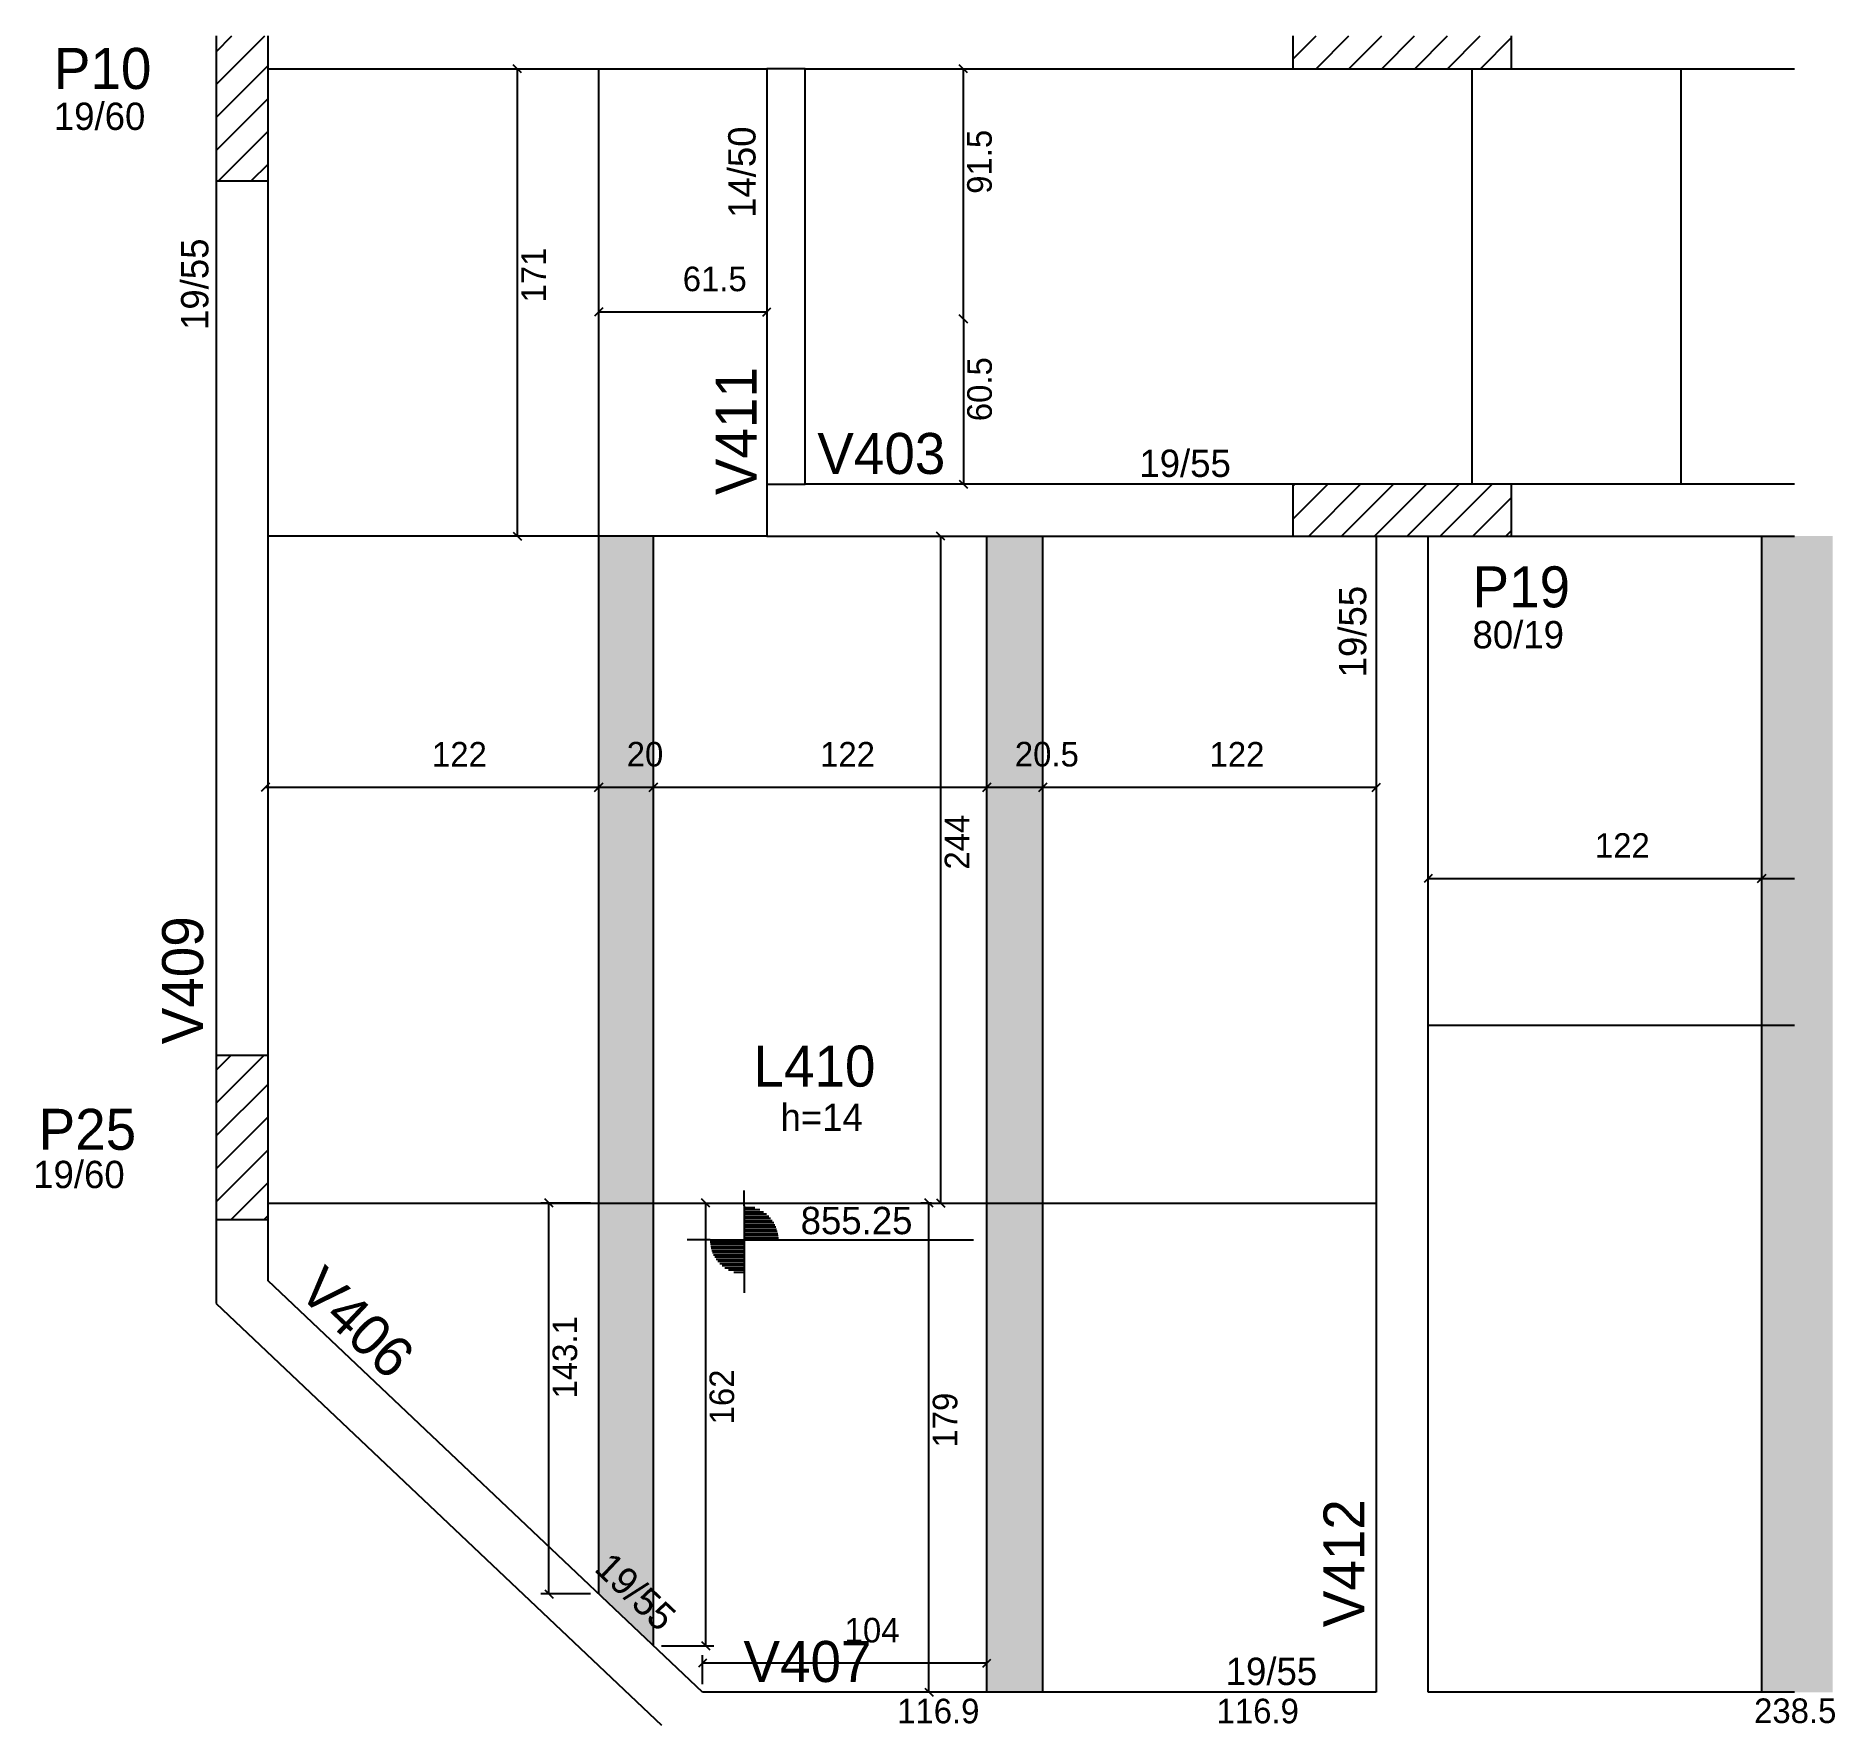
# Model space of a CAD drawing. Header units: metres. Extents: x 2358 to 3016, y 1578 to 2196.
import ezdxf

# ---------------------------------------------------------------- set-up
doc = ezdxf.new("R2010")
doc.units = ezdxf.units.M
for name, color, linetype in [('3', 7, 'Continuous'), ('4', 7, 'Continuous'), ('7', 7, 'Continuous'), ('9', 7, 'Continuous'), ('Hachura', 7, 'Continuous'), ('Painéis', 7, 'Continuous')]:
    doc.layers.add(name, color=color, linetype=linetype)

msp = doc.modelspace()

# ---------------------------------------------------------------- hatches: boundary and pattern name
at = {"layer": '9'}
h = msp.add_hatch(color=7, dxfattribs=at)
h.dxf.hatch_style = 1
h.paths.add_polyline_path([(2442.97, 2126.12), (2442.97, 2126.12), (2442.97, 1914.12), (2442.97, 1914.12), (2442.97, 2126.12)])
at = {"layer": 'Hachura'}
h = msp.add_hatch(color=7, dxfattribs=at)
h.dxf.hatch_style = 1
h.paths.add_polyline_path([(2563.97, 1626.06), (2583.97, 1607.12), (2583.97, 2013.12), (2563.97, 2013.12), (2563.97, 1626.06)])
h = msp.add_hatch(color=7, dxfattribs=at)
h.dxf.hatch_style = 1
h.paths.add_polyline_path([(2705.97, 1590.12), (2726.47, 1590.12), (2726.47, 2013.12), (2705.97, 2013.12), (2705.97, 1590.12)])
h = msp.add_hatch(color=7, dxfattribs=at)
h.dxf.hatch_style = 1
h.paths.add_polyline_path([(2989.48, 1590.12), (3015.48, 1590.12), (3015.48, 2013.12), (2989.48, 2013.12), (2989.48, 1590.12)])

# ---------------------------------------------------------------- linework, layer by layer
at = {"layer": '3', "color": 3, "lineweight": 25}
for p, q in [((2423.97, 2178.31), (2441.78, 2196.12)), ((2423.97, 2190.33), (2429.76, 2196.12)), ((2817.97, 2187.64), (2826.45, 2196.12)), ((2826.47, 2184.12), (2838.47, 2196.12)), ((2838.49, 2184.12), (2850.49, 2196.12)), ((2850.51, 2184.12), (2862.51, 2196.12)), ((2862.53, 2184.12), (2874.53, 2196.12)), ((2874.55, 2184.12), (2886.55, 2196.12)), ((2886.57, 2184.12), (2897.97, 2195.52)), ((2423.97, 2166.29), (2442.97, 2185.29)), ((2423.97, 2154.27), (2442.97, 2173.27)), ((2424.84, 2143.12), (2442.97, 2161.25)), ((2436.86, 2143.12), (2442.97, 2149.23)), ((2817.97, 2019.35), (2830.74, 2032.12)), ((2817.97, 2031.37), (2818.72, 2032.12)), ((2823.76, 2013.12), (2842.76, 2032.12)), ((2835.78, 2013.12), (2854.78, 2032.12)), ((2847.8, 2013.12), (2866.8, 2032.12)), ((2859.82, 2013.12), (2878.82, 2032.12)), ((2871.84, 2013.12), (2890.84, 2032.12)), ((2883.86, 2013.12), (2897.97, 2027.23)), ((2895.88, 2013.12), (2897.97, 2015.21)), ((2423.97, 1805.66), (2441.43, 1823.12)), ((2423.97, 1817.69), (2429.41, 1823.12)), ((2423.97, 1793.64), (2442.97, 1812.64)), ((2423.97, 1781.62), (2442.97, 1800.62)), ((2423.97, 1769.6), (2442.97, 1788.6)), ((2429.51, 1763.12), (2442.97, 1776.58)), ((2617.22, 1768.14), (2617.22, 1773.64)), ((2441.53, 1763.12), (2442.97, 1764.56)), ((2617.22, 1768.14), (2617.22, 1743.14)), ((2617.22, 1767.53), (2621.06, 1767.53)), ((2617.22, 1766.74), (2622.96, 1766.74)), ((2617.22, 1765.95), (2624.29, 1765.95)), ((2617.22, 1765.15), (2625.32, 1765.15)), ((2617.22, 1764.36), (2626.17, 1764.36)), ((2617.22, 1763.57), (2626.88, 1763.57)), ((2617.22, 1762.77), (2627.48, 1762.77)), ((2617.22, 1761.98), (2627.99, 1761.98)), ((2617.22, 1761.19), (2628.42, 1761.19)), ((2617.22, 1760.4), (2628.77, 1760.4)), ((2617.22, 1759.6), (2629.07, 1759.6)), ((2617.22, 1758.81), (2629.31, 1758.81)), ((2617.22, 1758.02), (2629.49, 1758.02)), ((2604.72, 1755.64), (2596.29, 1755.64)), ((2604.72, 1755.64), (2629.72, 1755.64)), ((2617.22, 1754.85), (2604.72, 1754.85)), ((2617.22, 1754.05), (2604.82, 1754.05)), ((2617.22, 1753.26), (2604.94, 1753.26)), ((2617.22, 1752.47), (2605.12, 1752.47)), ((2617.22, 1751.67), (2605.36, 1751.67)), ((2617.22, 1757.22), (2629.61, 1757.22)), ((2617.22, 1756.43), (2629.72, 1756.43)), ((2629.72, 1755.64), (2701.14, 1755.64)), ((2617.22, 1750.88), (2605.66, 1750.88)), ((2617.22, 1750.09), (2606.02, 1750.09)), ((2617.22, 1749.3), (2606.44, 1749.3)), ((2617.22, 1748.5), (2606.95, 1748.5)), ((2617.22, 1747.71), (2607.55, 1747.71)), ((2617.22, 1746.92), (2608.26, 1746.92)), ((2617.22, 1746.12), (2609.11, 1746.12)), ((2617.22, 1745.33), (2610.14, 1745.33)), ((2617.22, 1744.54), (2611.47, 1744.54)), ((2617.22, 1743.75), (2613.37, 1743.75)), ((2617.22, 1743.14), (2617.22, 1736.27))]:
    msp.add_line(p, q, dxfattribs=at)
for points in [[(2442.97, 2184.12), (2625.47, 2184.12)], [(2625.47, 2184.12), (2625.47, 2013.12)], [(2639.47, 2184.12), (2625.47, 2184.12)], [(2639.47, 2184.12), (2817.97, 2184.12)], [(2639.47, 2032.12), (2639.47, 2184.12)], [(2897.97, 2184.12), (3001.48, 2184.12)], [(2423.97, 2143.12), (2423.97, 1823.12)], [(2442.97, 1823.12), (2442.97, 2143.12)], [(2625.47, 2032.12), (2639.47, 2032.12)], [(2817.97, 2032.12), (2639.47, 2032.12)], [(3001.48, 2032.12), (2897.97, 2032.12)], [(2625.47, 2013.12), (2817.97, 2013.12)], [(2848.47, 2013.12), (2848.47, 1590.12)], [(2867.47, 1590.12), (2867.47, 2013.12)], [(2897.97, 2013.12), (3001.48, 2013.12)], [(2423.97, 1763.12), (2423.97, 1732.41)], [(2442.97, 1740.59), (2442.97, 1763.12)], [(2601.93, 1590.12), (2442.97, 1740.59)], [(2423.97, 1732.41), (2586.97, 1578.12)], [(2848.47, 1590.12), (2601.93, 1590.12)], [(3001.48, 1590.12), (2867.47, 1590.12)]]:
    msp.add_lwpolyline(points, dxfattribs=at)
at = {"layer": '7', "color": 7, "lineweight": 25}
for points in [[(2423.97, 2196.12), (2423.97, 2143.12)], [(2442.97, 2143.12), (2442.97, 2196.12)], [(2817.97, 2196.12), (2817.97, 2184.12)], [(2897.97, 2184.12), (2897.97, 2196.12)], [(2817.97, 2184.12), (2897.97, 2184.12)], [(2423.97, 2143.12), (2442.97, 2143.12)], [(2897.97, 2032.12), (2817.97, 2032.12)], [(2817.97, 2032.12), (2817.97, 2013.12)], [(2897.97, 2013.12), (2897.97, 2032.12)], [(2817.97, 2013.12), (2897.97, 2013.12)], [(2442.97, 1823.12), (2423.97, 1823.12)], [(2423.97, 1823.12), (2423.97, 1763.12)], [(2442.97, 1763.12), (2442.97, 1823.12)], [(2423.97, 1763.12), (2442.97, 1763.12)]]:
    msp.add_lwpolyline(points, dxfattribs=at)
at = {"layer": 'Painéis', "color": 0, "lineweight": 25}
for p, q in [((2535.72, 2182.62), (2532.72, 2185.62)), ((2698.91, 2182.62), (2695.91, 2185.62)), ((2565.47, 2096.64), (2562.47, 2093.64)), ((2623.97, 2093.64), (2626.97, 2096.64)), ((2695.91, 2094.12), (2698.91, 2091.12)), ((2698.91, 2091.12), (2695.91, 2094.12)), ((2695.91, 2033.62), (2698.91, 2030.62)), ((2532.72, 2014.62), (2535.72, 2011.62)), ((2690.63, 2011.62), (2687.63, 2014.62)), ((2443.47, 1922.74), (2440.47, 1919.74)), ((2562.47, 1919.74), (2565.47, 1922.74)), ((2565.47, 1922.74), (2562.47, 1919.74)), ((2582.47, 1919.74), (2585.47, 1922.74)), ((2585.47, 1922.74), (2582.47, 1919.74)), ((2704.47, 1919.74), (2707.47, 1922.74)), ((2707.47, 1922.74), (2704.47, 1919.74)), ((2724.98, 1919.74), (2727.98, 1922.74)), ((2727.98, 1922.74), (2724.98, 1919.74)), ((2846.97, 1919.74), (2849.97, 1922.74)), ((2868.97, 1889.37), (2865.97, 1886.37)), ((2987.98, 1886.37), (2990.98, 1889.37)), ((2990.98, 1889.37), (2987.98, 1886.37)), ((2547.28, 1767.62), (2544.28, 1770.62)), ((2604.62, 1767.62), (2601.62, 1770.62)), ((2686.3, 1767.62), (2683.3, 1770.62)), ((2687.63, 1770.62), (2690.63, 1767.62)), ((2544.28, 1627.56), (2547.28, 1624.56)), ((2601.62, 1608.62), (2604.62, 1605.62)), ((2603.43, 1602.24), (2600.43, 1599.24)), ((2704.47, 1599.24), (2707.47, 1602.24)), ((2683.3, 1591.62), (2686.3, 1588.62))]:
    msp.add_line(p, q, dxfattribs=at)
at = {"layer": 'Painéis', "color": 4, "lineweight": 25}
for p, q in [((2534.22, 2013.12), (2534.22, 2184.12)), ((2536.97, 2184.12), (2537.22, 2184.12)), ((2697.41, 2092.62), (2697.41, 2184.12)), ((2563.97, 2095.14), (2625.47, 2095.14)), ((2697.41, 2092.62), (2697.41, 2032.12)), ((2689.13, 1769.12), (2689.13, 2013.12)), ((2441.97, 1921.24), (2563.97, 1921.24)), ((2563.97, 1921.24), (2583.97, 1921.24)), ((2583.97, 1921.24), (2705.97, 1921.24)), ((2705.97, 1921.24), (2726.48, 1921.24)), ((2726.48, 1921.24), (2848.47, 1921.24)), ((2867.47, 1887.87), (2989.48, 1887.87)), ((2989.48, 1887.87), (3001.48, 1887.87)), ((2560.97, 1769.12), (2542.78, 1769.12)), ((2545.78, 1626.06), (2545.78, 1769.12)), ((2586.97, 1769.12), (2606.12, 1769.12)), ((2603.12, 1607.12), (2603.12, 1769.12)), ((2685.77, 1769.12), (2681.8, 1769.12)), ((2684.8, 1590.12), (2684.8, 1769.12)), ((2560.97, 1626.06), (2542.78, 1626.06)), ((2586.97, 1607.12), (2606.12, 1607.12)), ((2601.93, 1593.12), (2601.93, 1603.74)), ((2705.97, 1600.74), (2601.93, 1600.74)), ((2705.97, 1593.12), (2705.97, 1603.74)), ((2690.1, 1590.12), (2681.8, 1590.12))]:
    msp.add_line(p, q, dxfattribs=at)
at = {"layer": 'Painéis', "color": 200, "lineweight": 25}
for p, q in [((2563.97, 1626.06), (2563.97, 2184.12)), ((2883.47, 2184.12), (2883.47, 2032.12)), ((2959.97, 2184.12), (2959.97, 2032.12)), ((2625.47, 2013.12), (2442.97, 2013.12)), ((2583.97, 1607.12), (2583.97, 2013.12)), ((2705.97, 1590.12), (2705.97, 2013.12)), ((2726.47, 1590.12), (2726.47, 2013.12)), ((2989.48, 2013.12), (2989.48, 1590.12)), ((3001.48, 1834.12), (2867.38, 1834.12)), ((2442.97, 1769.12), (2848.47, 1769.12))]:
    msp.add_line(p, q, dxfattribs=at)

# ---------------------------------------------------------------- texts
at = {"layer": '3', "color": 3, "lineweight": 25}
for s, p in [('19/60', (2364.62, 2161.74)), ('19/55', (2761.8, 2034.77)), ('80/19', (2883.7, 1972.07)), ('h=14', (2630.49, 1795.47)), ('19/60', (2357.06, 1774.57)), ('855.25', (2637.87, 1757.71)), ('19/55', (2793.39, 1592.76))]:
    msp.add_text(s, height=10, dxfattribs=at).set_placement(p)
for s, rotation, p in [('14/50', 90, (2621.35, 2129.55)), ('19/55', 90, (2421.16, 2088.55)), ('19/55', 90, (2844.81, 1961.45)), ('19/55', 316.572, (2561.91, 1634.82))]:
    msp.add_text(s, height=10, rotation=rotation, dxfattribs=at).set_placement(p)
at = {"layer": '4', "color": 4, "lineweight": 25}
for s, p in [('P10', (2364.62, 2176.74)), ('V403', (2643.96, 2035.87)), ('P19', (2883.7, 1987.07)), ('L410', (2620.6, 1811.71)), ('P25', (2359.04, 1788.58)), ('V407', (2616.93, 1593.87))]:
    msp.add_text(s, height=15, dxfattribs=at).set_placement(p)
for s, rotation, p in [('V411', 90, (2621.72, 2028.12)), ('V409', 90, (2419.23, 1827.19)), ('V406', 316.572, (2453.38, 1736.07)), ('V412', 90, (2844.17, 1613.9))]:
    msp.add_text(s, height=15, rotation=rotation, dxfattribs=at).set_placement(p)
at = {"layer": 'Painéis', "color": 240, "lineweight": 25}
for s, p in [('91.5', (2707.78, 2138.37)), ('171', (2544.65, 2098.62)), ('60.5', (2707.81, 2055.17)), ('244', (2699.56, 1891.12)), ('143.1', (2556.08, 1697.59)), ('162', (2613.53, 1688.12)), ('179', (2695.2, 1679.62))]:
    msp.add_text(s, height=9, rotation=90, dxfattribs=at).set_placement(p)
for s, p in [('61.5', (2594.72, 2102.74)), ('122', (2502.97, 1928.8)), ('20', (2574.22, 1928.84)), ('122', (2644.97, 1928.8)), ('20.5', (2716.23, 1928.84)), ('122', (2787.48, 1928.8)), ('122', (2928.48, 1895.42)), ('104', (2653.95, 1608.33)), ('116.9', (2673.17, 1578.74)), ('116.9', (2790.04, 1578.74)), ('238.5', (2986.72, 1578.84))]:
    msp.add_text(s, height=9, dxfattribs=at).set_placement(p)

doc.saveas('drawing.dxf')
